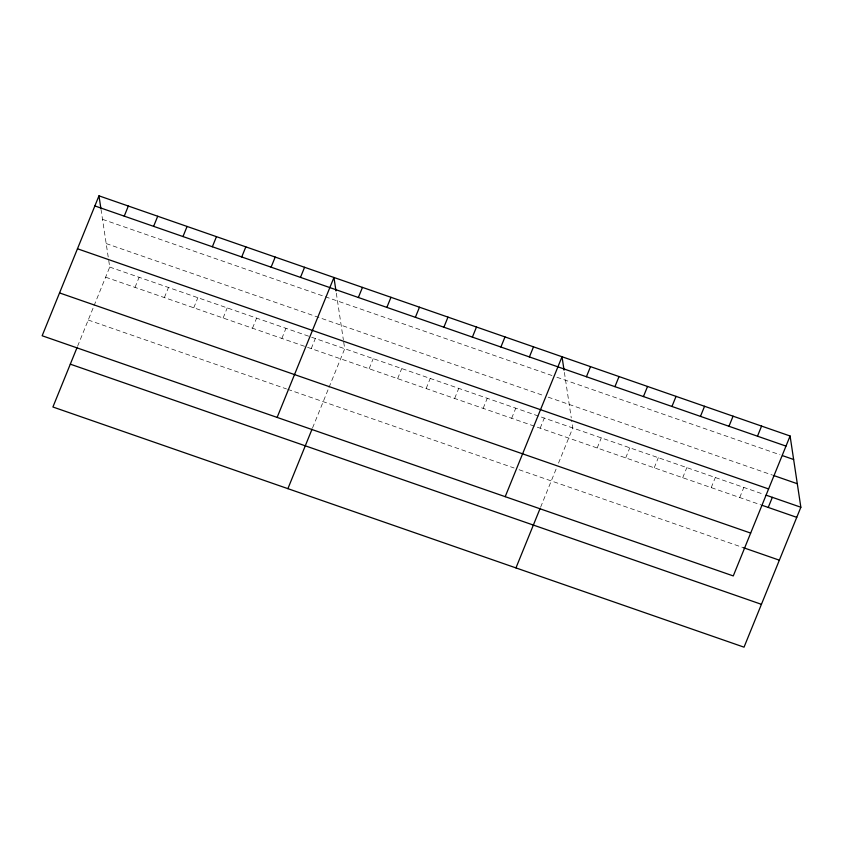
<?xml version="1.0" encoding="UTF-8"?>
<svg xmlns="http://www.w3.org/2000/svg" width="843" height="843" viewBox="0 0 843 843"><rect width="100%" height="100%" fill="white"/><g stroke="black" fill="none" stroke-linecap="round" stroke-linejoin="round"><path stroke-width="0.63" stroke-dasharray="4.21 3.16" d="M77.577 346.262L93.552 306.926M94.037 305.735L109.727 267.073L108.547 259.244M135.006 287.389L139.106 277.284M164.374 297.59L168.474 287.495M193.753 307.8L197.852 297.695M223.121 318.001L227.22 307.906M252.489 328.212L256.599 318.106M281.868 338.422L285.967 328.317M311.236 348.623L315.335 338.528M312.553 427.917L328.528 388.581M329.012 387.39L344.713 348.728L343.533 340.899M369.118 368.739L373.217 358.633M397.633 378.644L401.732 368.549M426.136 388.549L430.236 378.454M454.64 398.454L458.75 388.36M483.155 408.37L487.254 398.265M511.659 418.276L515.768 408.17M540.173 428.181L544.272 418.075M540.626 507.17L556.601 467.833M558.53 463.081L572.776 427.981L571.596 420.151M597.192 447.991L601.291 437.896M625.696 457.897L629.795 447.802M654.21 467.802L658.309 457.707M682.714 477.718L686.813 467.612M711.218 487.623L715.328 477.517M739.732 497.528L743.832 487.423M102.519 219.349L324.039 296.325M325.261 296.747L551.933 375.514M556.896 377.243L780.007 454.767M106.176 243.564L543.198 395.43M548.161 397.148L772.504 475.115M109.727 267.073L310.445 336.821M311.668 337.253L763.663 494.314M105.628 277.178L306.346 346.926M307.569 347.348L760.808 504.852M88.23 320.024L286.494 388.918M287.726 389.34L514.093 468.002M519.056 469.73L743.41 547.687M564.389 372.416L571.259 417.907M336.315 293.164L343.354 339.771M101.002 209.264L108.21 256.999"/><path stroke-width="1.26" d="M98.968 195.829L42.15 335.756L733.273 575.927L790.091 436L98.968 195.829L100.833 208.147M124.237 216.145L128.336 206.04M77.092 347.464L52.909 407L744.032 647.171L800.85 507.244L790.091 436M153.616 226.346L157.715 216.251M182.984 236.556L187.083 226.451M212.362 246.767L216.461 236.662M241.73 256.967L245.829 246.873M271.098 267.178L275.208 257.073M300.477 277.379L304.576 267.284M277.126 417.411L333.944 277.484L335.978 290.919M358.359 297.495L362.458 287.4M287.895 488.655L312.068 429.119M386.863 307.4L390.962 297.305M415.378 317.305L419.477 307.21M443.882 327.221L447.981 317.116M472.386 337.126L476.495 327.021M500.9 347.031L504.999 336.926M529.404 356.937L533.514 346.831M505.199 496.675L562.018 356.747L564.051 370.172M586.422 376.747L590.521 366.652M515.958 567.908L540.142 508.371M614.937 386.652L619.036 376.558M643.441 396.568L647.54 386.463M671.955 406.474L676.054 396.368M700.459 416.379L704.558 406.273M728.963 426.284L733.073 416.179M757.478 436.189L761.577 426.094M768.236 507.433L772.346 497.328M94.869 205.934L785.982 446.095M782.483 455.631L793.642 459.509M773.748 475.547L797.299 483.724M77.472 248.78L768.584 488.94M766.139 495.178L800.85 507.244M762.04 505.284L796.751 517.339M59.547 292.921L750.66 533.082M743.41 547.687L779.354 560.184M70.306 364.165L761.429 604.326"/></g></svg>
